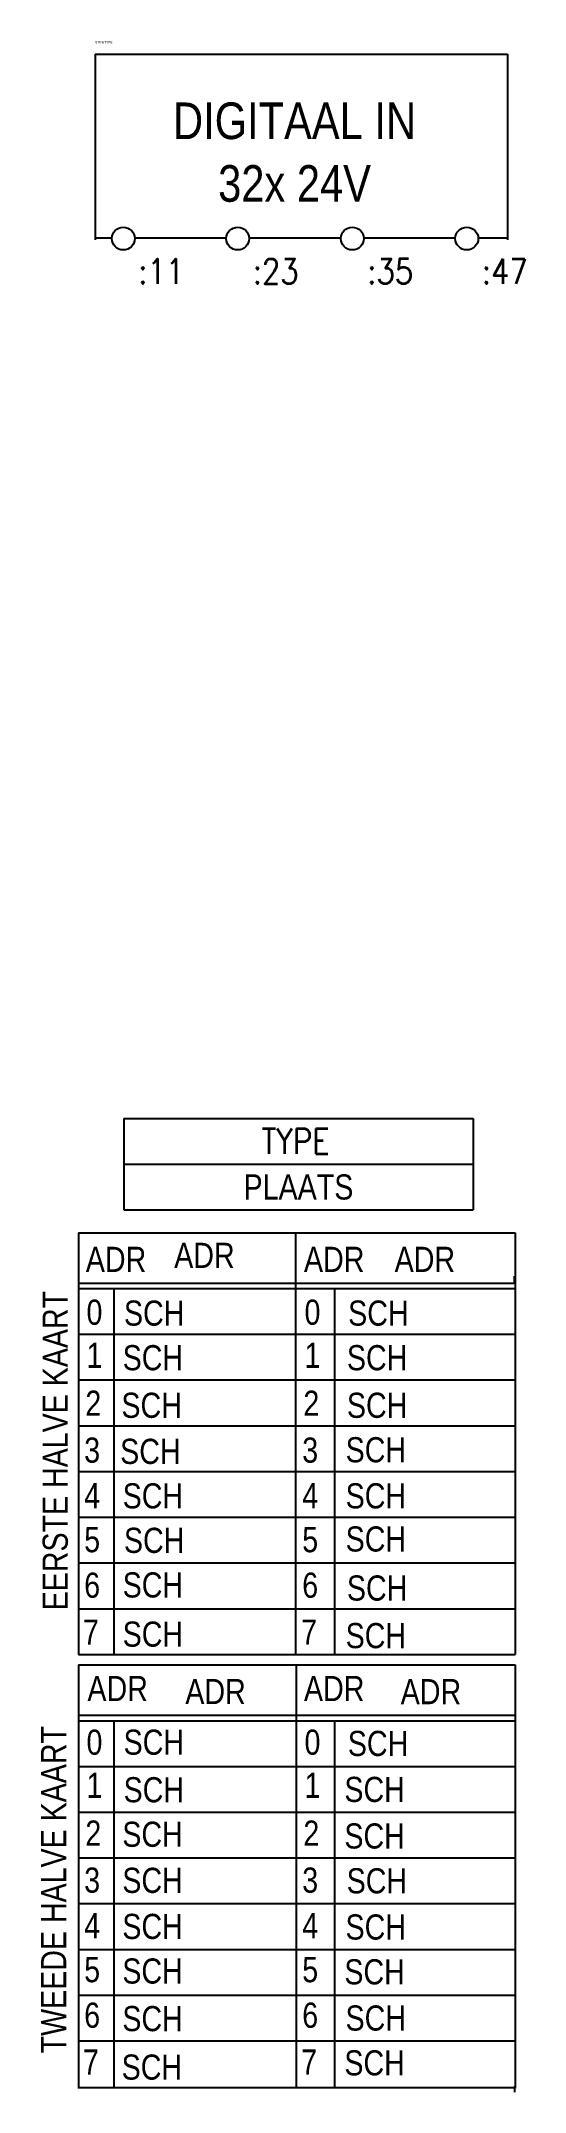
# Model space of a CAD drawing. Extents: x 355 to 398, y 31 to 210.
import ezdxf
from ezdxf.enums import TextEntityAlignment as Align

# ---------------------------------------------------------------- set-up
doc = ezdxf.new("R2010")
doc.units = 0
doc.header["$MEASUREMENT"] = 0
doc.linetypes.add('DASHED', pattern=[19.05, 12.7, -6.35])
doc.layers.get('0').update_dxf_attribs({"linetype": 'CONTINUOUS'})
for name, color, linetype in [('1', 8, 'CONTINUOUS'), ('11', 30, 'DASHED'), ('3', 30, 'CONTINUOUS')]:
    doc.layers.add(name, color=color, linetype=linetype)
doc.styles.add('ROMANS', font='ROMANS.SHX')

msp = doc.modelspace()

# ---------------------------------------------------------------- linework, layer by layer
at = {"layer": '1'}
for p, q in [((360, 209.05), (396, 209.05)), ((360, 209.05), (396, 209.05)), ((360, 209.05), (360, 192.82)), ((360, 209.05), (360, 195.4)), ((396, 209.05), (396, 192.82)), ((396, 209.05), (396, 195.4)), ((360, 193), (361.45, 193)), ((360, 193), (361.45, 193)), ((363.45, 193), (371.45, 193)), ((363.45, 193), (371.45, 193)), ((373.45, 193), (381.45, 193)), ((373.45, 193), (381.45, 193)), ((383.45, 193), (391.45, 193)), ((383.45, 193), (391.45, 193)), ((393.45, 193), (396, 193)), ((393.45, 193), (396, 193)), ((362.5, 112), (393, 112)), ((362.5, 112), (393, 112)), ((358.55, 106), (358.55, 69.12)), ((358.55, 106), (396.68, 106)), ((358.55, 106), (396.68, 106)), ((358.55, 105.87), (358.55, 69.12)), ((377.49, 106), (377.49, 69.12)), ((377.49, 106), (377.49, 69.12)), ((396.68, 106), (396.68, 69.12)), ((396.68, 105.87), (396.68, 69.12)), ((358.48, 101.58), (396.63, 101.58)), ((358.48, 101.13), (396.63, 101.13)), ((361.64, 101.13), (361.64, 69.12)), ((380.92, 69.12), (380.92, 101.13)), ((396.63, 101.58), (396.63, 102.21)), ((358.55, 97.12), (396.68, 97.12)), ((358.55, 97.12), (396.68, 97.12)), ((358.55, 93.12), (396.68, 93.12)), ((358.55, 93.12), (396.68, 93.12)), ((358.55, 89.12), (396.68, 89.12)), ((358.55, 89.12), (396.68, 89.12)), ((358.55, 85.12), (396.68, 85.12)), ((358.55, 85.12), (396.68, 85.12)), ((358.55, 81.12), (396.68, 81.12)), ((358.55, 81.12), (396.68, 81.12)), ((358.55, 77.12), (396.68, 77.12)), ((358.55, 77.12), (396.68, 77.12)), ((358.55, 73.12), (396.68, 73.12)), ((358.55, 73.12), (396.68, 73.12)), ((358.55, 69.12), (396.68, 69.12)), ((358.55, 69.12), (396.68, 69.12)), ((358.55, 68.21), (358.55, 31.26)), ((358.55, 68.21), (358.55, 40.21)), ((358.55, 68.21), (396.68, 68.21)), ((377.54, 68.21), (377.54, 31.26)), ((396.57, 68.53), (396.57, 68.53)), ((396.68, 68.21), (396.68, 31.19)), ((396.68, 68.21), (396.68, 40.21)), ((358.55, 63.33), (396.68, 63.33)), ((358.55, 63.33), (396.68, 63.33)), ((358.62, 63.81), (396.71, 63.81)), ((361.64, 63.33), (361.64, 31.26)), ((380.92, 31.26), (380.92, 63.33)), ((358.55, 59.33), (396.68, 59.33)), ((358.55, 59.33), (396.68, 59.33)), ((358.55, 55.33), (396.68, 55.33)), ((358.55, 55.33), (396.68, 55.33)), ((358.55, 51.33), (396.68, 51.33)), ((358.55, 51.33), (396.68, 51.33)), ((358.55, 47.33), (396.68, 47.33)), ((358.55, 47.33), (396.68, 47.33)), ((358.55, 43.33), (396.68, 43.33)), ((358.55, 43.33), (396.68, 43.33)), ((358.55, 39.33), (396.68, 39.33)), ((358.55, 39.33), (396.68, 39.33)), ((358.55, 35.33), (396.68, 35.33)), ((358.55, 35.33), (396.68, 35.33)), ((358.47, 31.26), (396.7, 31.26)), ((396.64, 30.86), (396.64, 31.38))]:
    msp.add_line(p, q, dxfattribs=at)
for centre in [(362.45, 192.93), (362.45, 192.93), (372.45, 192.93), (372.45, 192.93), (382.45, 192.93), (382.45, 192.93), (392.45, 192.93), (392.45, 192.93)]:
    msp.add_circle(centre, 1, dxfattribs=at)
at = {"layer": '3'}
for p, q in [((362.5, 116), (393, 116)), ((362.5, 116), (393, 116)), ((362.5, 116), (362.5, 108)), ((362.5, 116), (362.5, 108)), ((393, 116), (393, 108)), ((393, 116), (393, 108)), ((362.5, 108), (393, 108)), ((362.5, 108), (393, 108))]:
    msp.add_line(p, q, dxfattribs=at)

# ---------------------------------------------------------------- texts
at = {"flags": 1}
msp.add_attdef('SYMBTYPE', (360, 210), 'GN', height=0.2, dxfattribs=at)
at = {"layer": '1', "style": 'ROMANS', "width": 0.85}
for s, p in [(':11', (363.76, 188.97)), (':23', (373.76, 188.97)), (':35', (383.76, 188.97)), (':47', (393.76, 188.97))]:
    msp.add_text(s, height=2.2, dxfattribs=at).set_placement(p)
at = {"layer": '1', "width": 0.85}
for s, p in [('ADR', (359.18, 102.57)), ('ADR', (378.23, 102.57)), ('0', (359.24, 97.95)), ('0', (378.28, 97.95)), ('1', (359.24, 94.18)), ('1', (378.28, 94.18)), ('2', (359.14, 89.99)), ('2', (378.18, 89.99)), ('3', (359.04, 85.89)), ('3', (378.08, 85.89)), ('4', (359.04, 81.91)), ('4', (378.08, 81.91)), ('5', (359.04, 78.06)), ('5', (378.08, 78.06)), ('6', (359.04, 74.08)), ('6', (378.08, 74.08)), ('7', (358.93, 69.97)), ('7', (377.98, 69.97)), ('ADR', (359.32, 65.04)), ('ADR', (378.23, 65.04)), ('0', (359.24, 60.35)), ('0', (378.28, 60.35)), ('1', (359.24, 56.58)), ('1', (378.28, 56.58)), ('2', (359.14, 52.4)), ('2', (378.18, 52.4)), ('3', (359.04, 48.29)), ('3', (378.08, 48.29)), ('4', (359.04, 44.31)), ('4', (378.08, 44.31)), ('5', (359.04, 40.46)), ('5', (378.08, 40.46)), ('6', (359.04, 36.48)), ('6', (378.08, 36.48)), ('7', (358.93, 32.38)), ('7', (377.98, 32.38))]:
    msp.add_text(s, height=2.2, dxfattribs=at).set_placement(p)
for s, p in [('EERSTE HALVE KAART', (357.61, 72.98)), ('TWEEDE HALVE KAART', (357.47, 34.24))]:
    msp.add_text(s, height=2.2, rotation=90, dxfattribs=at).set_placement(p)
at = {"layer": '1', "style": 'ROMANS', "width": 0.85}
msp.add_attdef('TYPE', text='', height=2.2, dxfattribs=at).set_placement((377.5, 114), align=Align.MIDDLE)
at = {"layer": '1', "width": 0.85}
msp.add_attdef('PLAATS', text='', height=2.2, dxfattribs=at).set_placement((377.75, 108.9), align=Align.CENTER)
for tag, p in [('ADR', (366.9, 102.92)), ('ADR', (386.15, 102.57)), ('SCH', (362.51, 97.87)), ('SCH', (382.09, 97.87)), ('SCH', (362.4, 93.97)), ('SCH', (381.98, 93.97)), ('SCH', (362.29, 89.81)), ('SCH', (381.98, 89.81)), ('SCH', (362.18, 85.78)), ('SCH', (381.87, 85.92)), ('SCH', (362.4, 81.89)), ('SCH', (381.87, 81.89)), ('SCH', (362.51, 78)), ('SCH', (381.87, 78.12)), ('SCH', (362.4, 74.1)), ('SCH', (381.98, 73.83)), ('SCH', (362.4, 69.8)), ('SCH', (381.87, 69.67)), ('ADR', (367.87, 64.78)), ('ADR', (386.68, 64.77)), ('SCH', (362.48, 60.35)), ('SCH', (382.06, 60.24)), ('SCH', (362.48, 56.19)), ('SCH', (381.76, 56.22)), ('SCH', (362.37, 52.3)), ('SCH', (381.76, 52.15)), ('SCH', (362.37, 48.27)), ('SCH', (381.96, 48.23)), ('SCH', (362.37, 44.24)), ('SCH', (381.86, 44.19)), ('SCH', (362.37, 40.34)), ('SCH', (381.76, 40.27)), ('SCH', (362.37, 36.18)), ('SCH', (381.86, 36.23)), ('SCH', (362.31, 31.94)), ('SCH', (381.76, 32.31))]:
    msp.add_attdef(tag, p, '', height=2.2, dxfattribs=at)
at = {"layer": '11', "width": 0.85}
for s, p in [('DIGITAAL IN', (377.41, 203.23)), ('32x 24V', (377.41, 197.75))]:
    msp.add_text(s, height=3.2, dxfattribs=at).set_placement(p, align=Align.MIDDLE)

doc.saveas('drawing.dxf')
